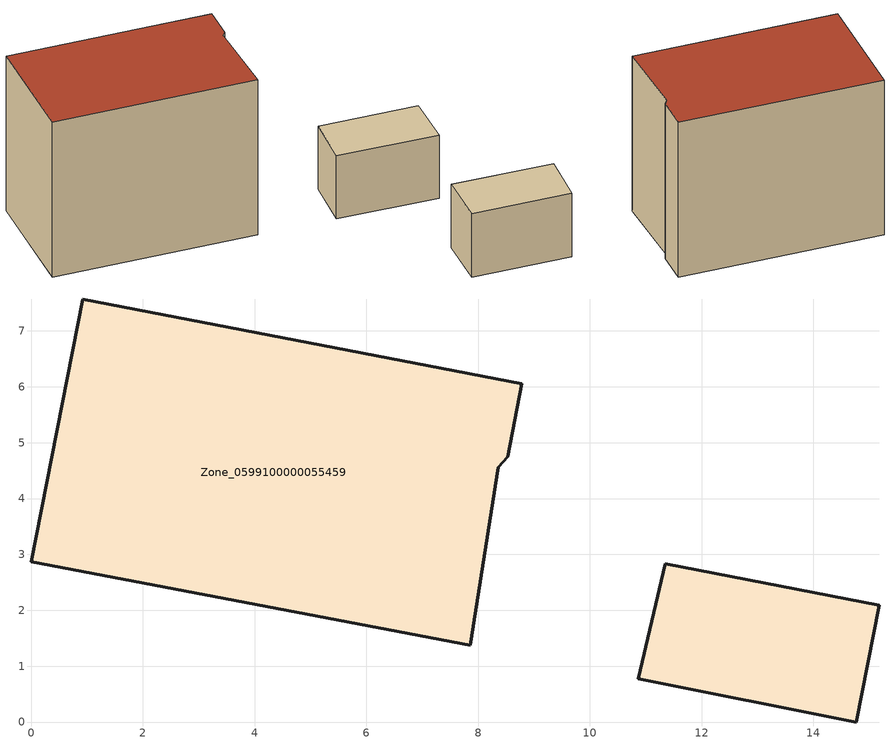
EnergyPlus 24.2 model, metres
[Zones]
Zone_0599100000055459
 floor ground (C_G): 0.92,7.57 8.78,6.05 8.53,4.74 8.36,4.56 7.86,1.37 0,2.87 z0; 10.86,0.78 11.35,2.83 15.18,2.09 14.77,0 z0
 wall outside (C_F): 8.78,6.05 0.92,7.57 0,2.87 7.86,1.37 8.36,4.56 8.53,4.74 8.78,6.05 z0:6.69; 14.77,0 15.18,2.09 11.35,2.83 10.86,0.78 14.77,0 z0:2.73; 11.35,2.83 10.86,0.78 14.77,0 15.18,2.09 z2.73
 roof outside (C_R): 8.36,4.56 8.53,4.74 8.78,6.05 0.92,7.57 0,2.87 7.86,1.37 z6.69
[BUILDING]
Pand.0599100000055459: North Axis=0; Terrain=City; Loads Convergence Tolerance Value=0.04; Temperature Convergence Tolerance Value=0.4; Solar Distribution=FullExterior; Maximum Number of Warmup Days=25; Minimum Number of Warmup Days=1
[Site:Location]
Rotterdam.The.Hague.AP_ZH_NLD Design_Conditions: Latitude=51.96; Longitude=4.45; Time Zone=1; Elevation=-4.5
[SITE:GROUNDTEMPERATURE:BUILDINGSURFACE]
18, 18, 18, 18, 18, 18, 18, 18, 18, 18, 18, 18
[MATERIAL] Thermal Absorptance=0.9; Solar Absorptance=0.7; Visible Absorptance=0.7
Name | Roughness | Thickness | Conductivity | Density | Specific Heat
G.TI.1946 | MediumSmooth | 0.15 | 1 | 540 | 1210
F.TI.1946 | Rough | 0.3 | 0.857143 | 1920 | 840
R.TI.1946 | MediumRough | 0.2 | 0.1 | 1500 | 1000
[CONSTRUCTION]
C_G: G.TI.1946
C_F: F.TI.1946
C_R: R.TI.1946
[ZONE]
Zone_0599100000055459: Type=1; Multiplier=1; Ceiling Height=Autocalculate; Volume=Autocalculate; Floor Area=autocalculate; Part of Total Floor Area=Yes
[ZONEINFILTRATION:DESIGNFLOWRATE]
Infil_Zone_0599100000055459: Zone or ZoneList or Space or SpaceList=Zone_0599100000055459; Schedule=AlwaysOn; Design Flow Rate Calculation Method=Flow/Area; Flow Rate per Floor Area=0.003; Constant Term Coefficient=1; Temperature Term Coefficient=0; Velocity Term Coefficient=0; Velocity Squared Term Coefficient=0
[HVACTEMPLATE:ZONE:IDEALLOADSAIRSYSTEM]
Zone_0599100000055459: Maximum Heating Supply Air Temperature=50; Minimum Cooling Supply Air Temperature=13; Maximum Heating Supply Air Humidity Ratio=0.0156; Minimum Cooling Supply Air Humidity Ratio=0.0077; Heating Limit=NoLimit; Cooling Limit=NoLimit; Dehumidification Control Type=ConstantSensibleHeatRatio; Cooling Sensible Heat Ratio=0.7; Dehumidification Setpoint=60; Humidification Control Type=None; Humidification Setpoint=30; Outdoor Air Method=None; Outdoor Air Flow Rate per Person=0.00944; Outdoor Air Flow Rate per Zone Floor Area=0; Outdoor Air Flow Rate per Zone=0; Demand Controlled Ventilation Type=None; Outdoor Air Economizer Type=NoEconomizer; Heat Recovery Type=None; Sensible Heat Recovery Effectiveness=0.7; Latent Heat Recovery Effectiveness=0.65
[ZONECONTROL:THERMOSTAT]
ThermostatControl_Zone_0599100000055459: Zone or ZoneList=Zone_0599100000055459; Control Type Schedule=DualSetpointControlType; Control 1=Thermostat_Zone_0599100000055459; Temperature Difference Between Cutout And Setpoint=0
[THERMOSTATSETPOINT:DUALSETPOINT]
Thermostat_Zone_0599100000055459: Heating Setpoint Temperature Schedule=HeatingSetpoint_Zone_0599100000055459; Cooling Setpoint Temperature Schedule=CoolingSetpoint_Zone_0599100000055459
[SCHEDULE:COMPACT]
HeatingSetpoint_Zone_0599100000055459: Through: 12/31, For: AllDays, Until: 24:00, 21
CoolingSetpoint_Zone_0599100000055459: Through: 12/31, For: AllDays, Until: 24:00, 24
DualSetpointControlType: Through: 12/31, For: AllDays, Until: 24:00, 4
AlwaysOn: Through: 12/31, For: AllDays, Until: 24:00, 1
